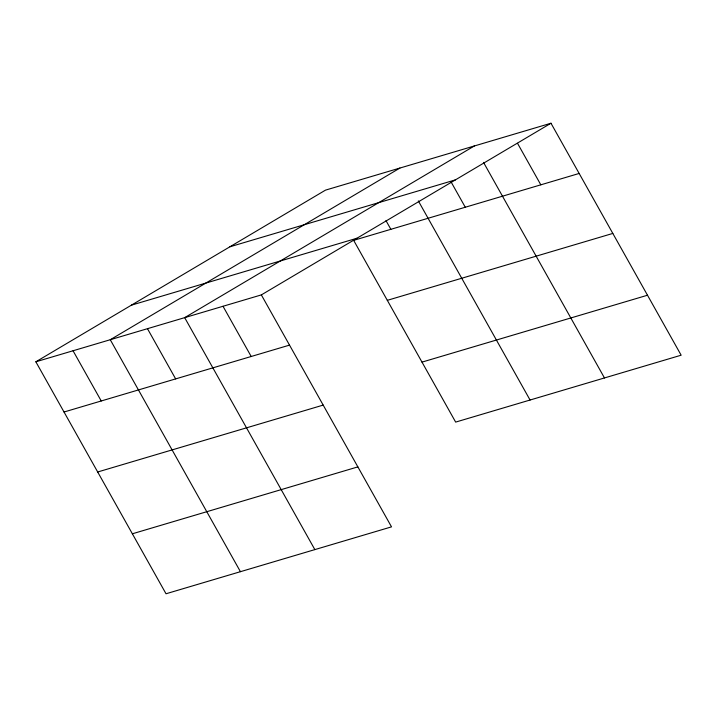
<?xml version="1.0" encoding="UTF-8"?>
<svg xmlns="http://www.w3.org/2000/svg" width="717" height="717" viewBox="0 0 717 717"><rect width="100%" height="100%" fill="white"/><g stroke="black" fill="none" stroke-linecap="round" stroke-linejoin="round"><path stroke-width="1.08" d="M35.85 361.798L261.346 294.902L391.518 526.861L166.021 593.766L35.85 361.798L325.482 190.139L550.979 123.234L681.15 355.202L455.653 422.098L353.66 240.356L579.157 173.451M399.898 168.065L110.266 339.724L240.437 571.682M474.313 145.981L184.681 317.649L314.853 549.607M261.346 294.902L550.979 123.234M229.906 246.791L455.403 179.886M131.426 305.155L356.932 238.25M387.314 300.333L612.82 233.428M64.028 412.015L289.525 345.119M421.99 362.121L647.496 295.225M97.682 471.992L323.188 405.096M132.367 533.789L357.864 466.884M517.522 143.301L540.824 184.825M483.527 162.4L604.476 377.949M451.19 182.127L465.279 207.24M418.325 200.894L530.069 400.023M385.988 220.621L390.864 229.315M223.014 306.276L251.192 356.492M147.469 328.682L175.647 378.899M73.053 350.765L101.24 400.973"/></g></svg>
